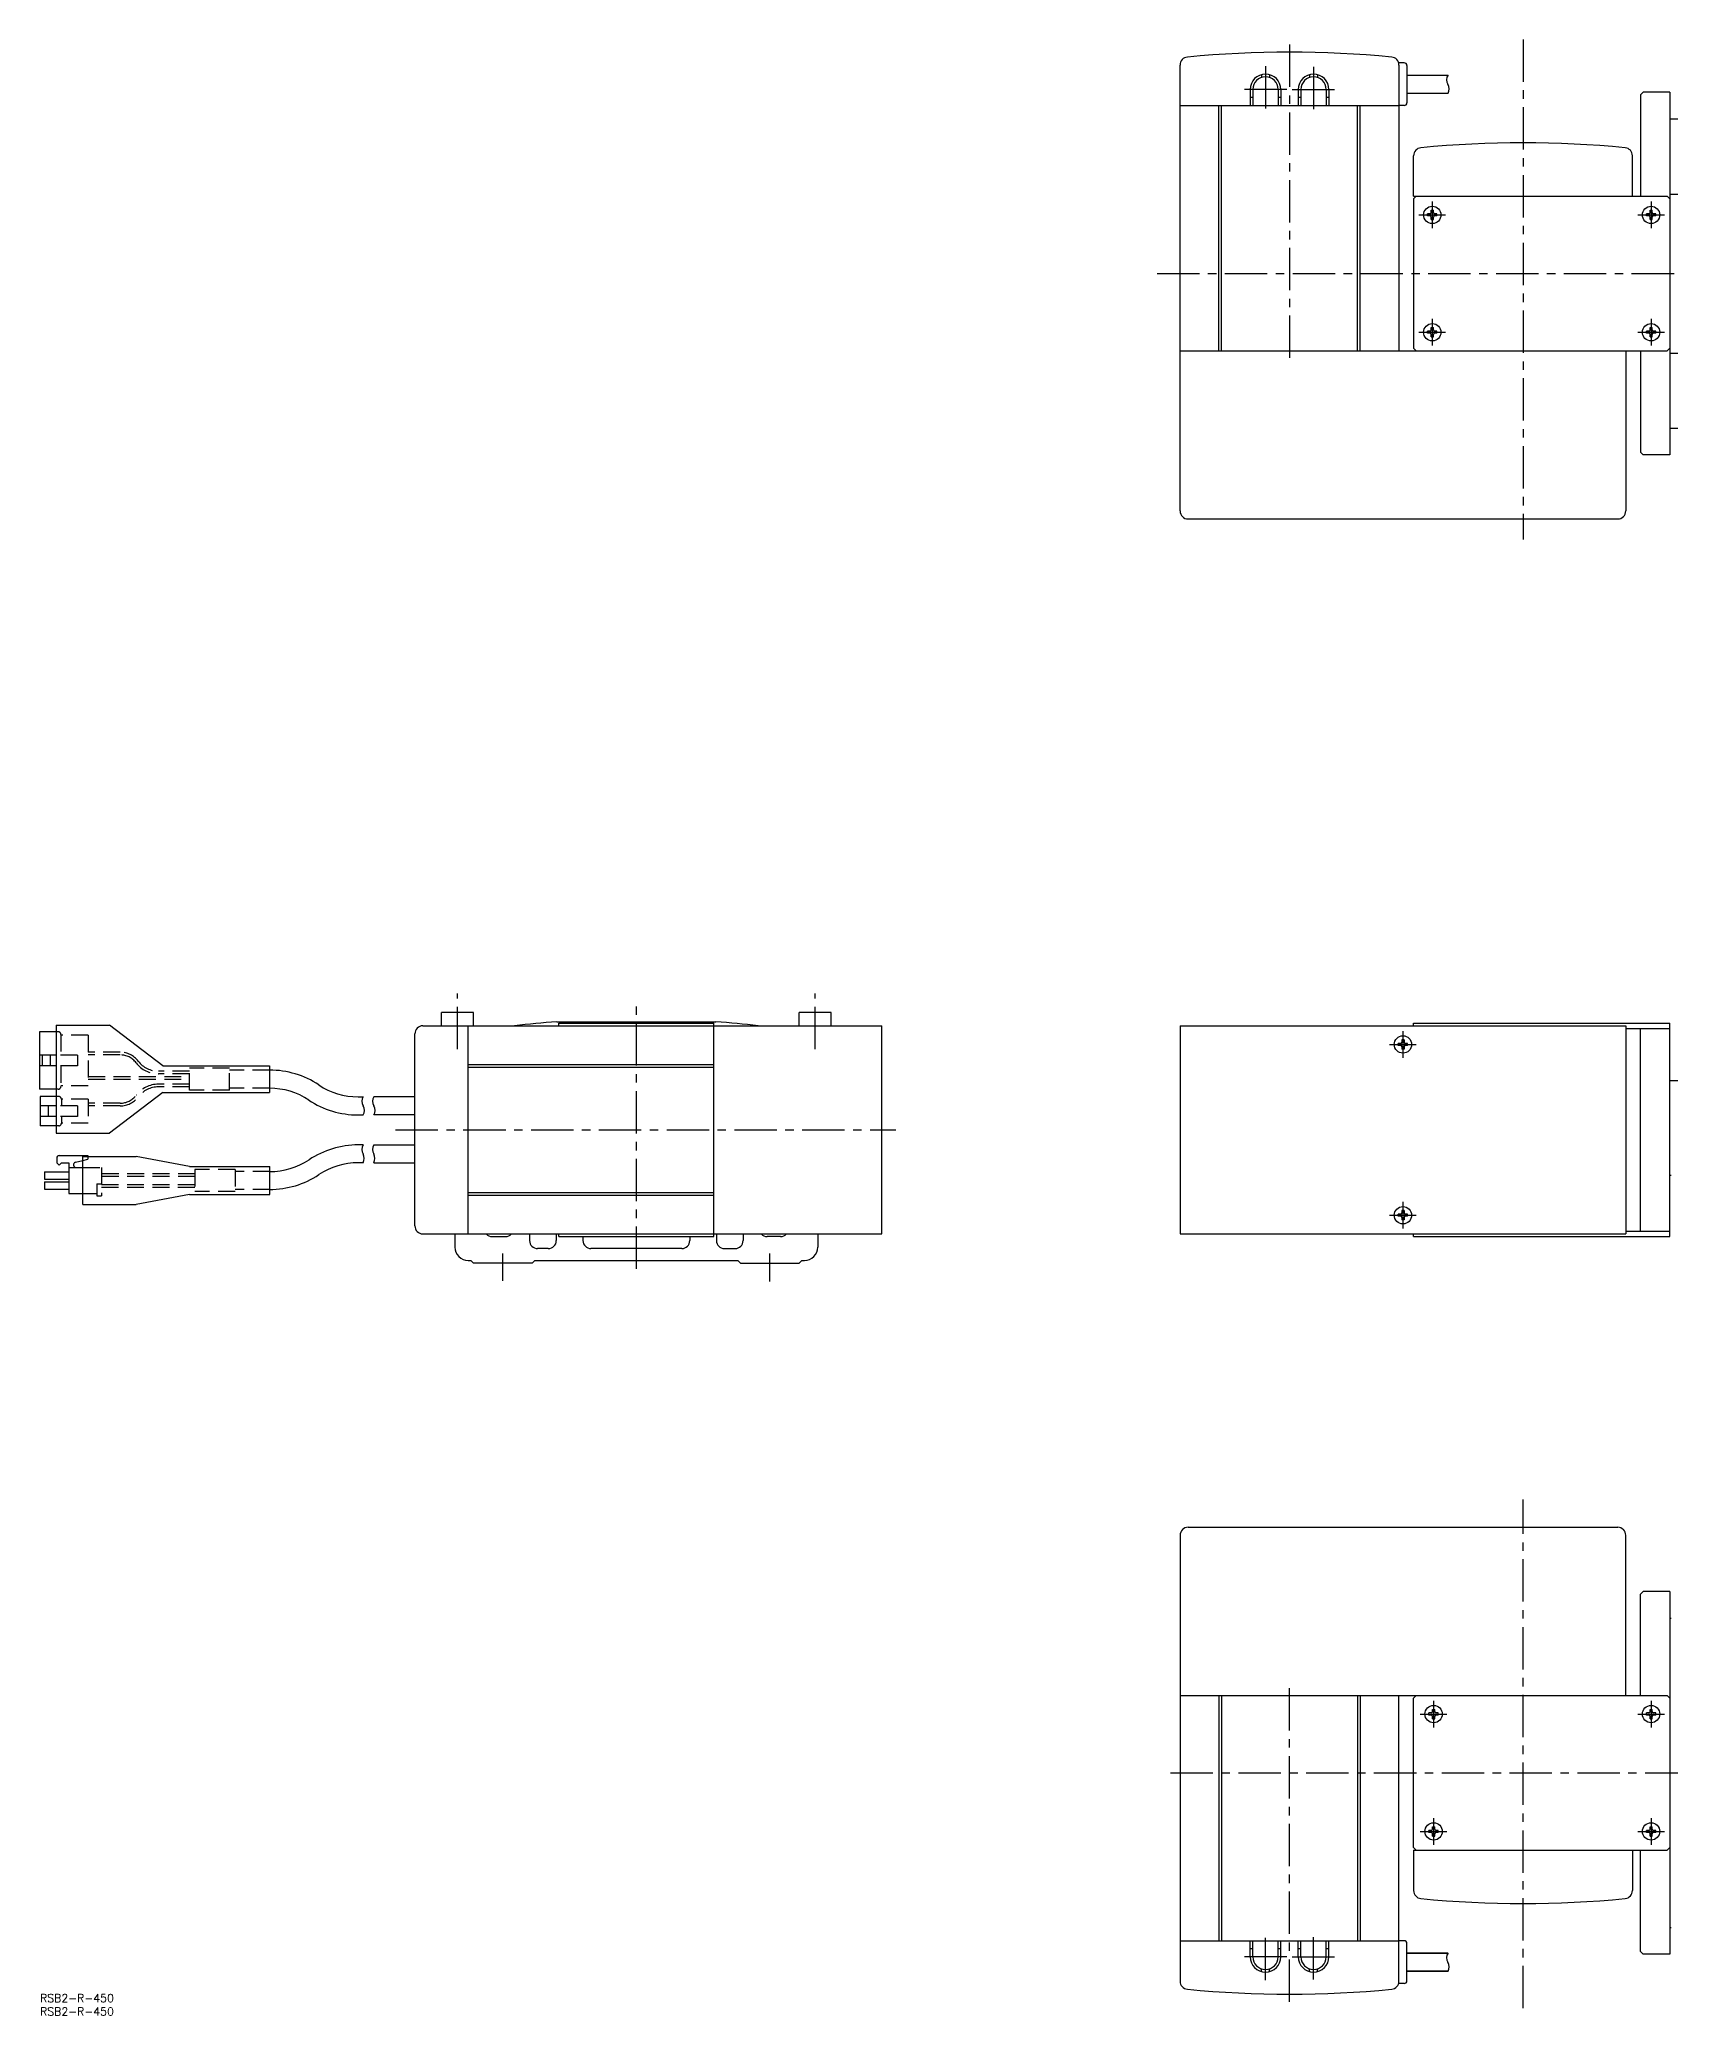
# Model space of a CAD drawing. Extents: x 0 to 1569, y -8 to 733.
# Drawn here: x 0 to 611, y -8 to 733 of the extents above; entities that cross this region are included whole.
import ezdxf

# ---------------------------------------------------------------- set-up
doc = ezdxf.new("R2010")
doc.units = 0
doc.header["$LTSCALE"] = 0.5
doc.linetypes.add('CENTER', pattern=[50.8, 31.75, -6.35, 6.35, -6.35])
doc.linetypes.add('DASHED', pattern=[19.05, 12.7, -6.35])
for name, color, linetype in [('MSM_CENTER', 1, 'CENTER'), ('MSM_CONTINUOUS', 7, 'CONTINUOUS'), ('MSM_DASHED', 4, 'DASHED'), ('MSM_NARROW', 5, 'CONTINUOUS'), ('MSM_PART_NUMBER', 7, 'CONTINUOUS')]:
    doc.layers.add(name, color=color, linetype=linetype)
doc.styles.get("Standard").update_dxf_attribs({"font": 'txt.shx', "height": 3, "bigfont": 'bigfont.shx'})

# ---------------------------------------------------------------- blocks, each defined once
blk = doc.blocks.new('*U1')
at = {"layer": 'MSM_PART_NUMBER'}
blk.add_text('RSB2-R-450', height=3, dxfattribs=at).set_placement((0, -3))
blk = doc.blocks.new('*U2')
at = {"layer": 'MSM_PART_NUMBER'}
blk.add_text('RSB2-R-450', height=3, dxfattribs=at).set_placement((0, -8))

msp = doc.modelspace()

# ---------------------------------------------------------------- linework, layer by layer
at = {"layer": 'MSM_CENTER'}
for p, q in [((468.19, 730.83), (468.19, 611.72)), ((555.69, 732.74), (555.69, 545.29)), ((459.19, 722.75), (459.19, 705.91)), ((477.19, 722.5), (477.19, 705.66)), ((467.23, 714), (451.15, 714)), ((469.15, 714), (485.23, 714)), ((516.69, 667), (526.69, 667)), ((521.69, 672), (521.69, 662)), ((598.69, 667), (608.69, 667)), ((603.69, 672), (603.69, 662)), ((418.59, 645), (1310.88, 645)), ((516.69, 623), (526.69, 623)), ((521.69, 628), (521.69, 618)), ((598.69, 623), (608.69, 623)), ((603.69, 628), (603.69, 618)), ((156.44, 354.24), (156.44, 375.12)), ((223.44, 271.87), (223.44, 372.19)), ((290.44, 354.24), (290.44, 375.12)), ((505.69, 356), (515.69, 356)), ((510.69, 361), (510.69, 351)), ((133.2, 324), (320.65, 324)), ((510.69, 297), (510.69, 287)), ((505.69, 292), (515.69, 292)), ((173.44, 267.42), (173.44, 277.6)), ((273.44, 267.12), (273.44, 277.6)), ((555.69, -5.27), (555.69, 185.4)), ((468.19, -2.83), (468.19, 116.28)), ((517.19, 105), (527.19, 105)), ((522.19, 110), (522.19, 100)), ((598.69, 105), (608.69, 105)), ((603.69, 110), (603.69, 100)), ((423.64, 83), (1313.37, 83)), ((517.19, 61), (527.19, 61)), ((522.19, 66), (522.19, 56)), ((598.69, 61), (608.69, 61)), ((603.69, 66), (603.69, 56)), ((477.19, 5.5), (477.19, 22.33)), ((459.19, 5.25), (459.19, 22.08)), ((467.23, 14), (451.15, 14)), ((469.15, 14), (485.23, 14))]:
    msp.add_line(p, q, dxfattribs=at)
at = {"layer": 'MSM_CONTINUOUS'}
for p, q in [((427.19, 556), (427.19, 723.18)), ((457.69, 719.55), (457.69, 718.51)), ((460.69, 719.55), (460.69, 718.51)), ((475.69, 719.55), (475.69, 718.51)), ((478.69, 719.55), (478.69, 718.51)), ((511.19, 724), (509.07, 724)), ((509.19, 723.18), (509.19, 616)), ((512.19, 723), (512.19, 709)), ((512.19, 719.4), (527.59, 719.4)), ((453.44, 714), (453.44, 708)), ((454.44, 714), (454.44, 708)), ((463.94, 714), (463.94, 708)), ((464.94, 714), (464.94, 708)), ((471.44, 714), (471.44, 708)), ((472.44, 714), (472.44, 708)), ((481.94, 714), (481.94, 708)), ((482.94, 714), (482.94, 708)), ((512.19, 712.6), (527.59, 712.6)), ((600.69, 713), (599.69, 712)), ((599.69, 712), (599.69, 674)), ((610.69, 713), (600.69, 713)), ((610.69, 713), (610.69, 577)), ((427.19, 708), (509.19, 708)), ((441.69, 616), (441.69, 708)), ((442.69, 616), (442.69, 708)), ((454.44, 711), (453.44, 711)), ((464.94, 711), (463.94, 711)), ((472.44, 711), (471.44, 711)), ((482.94, 711), (481.94, 711)), ((493.69, 616), (493.69, 708)), ((494.69, 616), (494.69, 708)), ((511.19, 708), (509.19, 708)), ((610.69, 703), (662.69, 703)), ((514.69, 674), (514.69, 689.18)), ((596.69, 674), (596.69, 689.18)), ((610.69, 674.8), (1300.69, 674.8)), ((514.69, 674), (609.69, 674)), ((514.69, 673), (515.69, 674)), ((514.69, 673), (514.69, 617)), ((519.94, 666.6), (519.94, 667.4)), ((520.79, 667.4), (519.94, 667.4)), ((521.29, 668.75), (522.09, 668.75)), ((521.29, 667.9), (521.29, 668.75)), ((522.09, 667.9), (522.09, 668.75)), ((523.44, 667.4), (522.59, 667.4)), ((523.44, 666.6), (523.44, 667.4)), ((601.94, 666.6), (601.94, 667.4)), ((602.79, 667.4), (601.94, 667.4)), ((603.29, 668.75), (604.09, 668.75)), ((603.29, 667.9), (603.29, 668.75)), ((604.09, 667.9), (604.09, 668.75)), ((605.44, 667.4), (604.59, 667.4)), ((605.44, 666.6), (605.44, 667.4)), ((609.69, 674), (610.69, 673)), ((520.79, 666.6), (519.94, 666.6)), ((521.29, 665.25), (521.29, 666.1)), ((521.29, 665.25), (522.09, 665.25)), ((522.09, 665.25), (522.09, 666.1)), ((523.44, 666.6), (522.59, 666.6)), ((602.79, 666.6), (601.94, 666.6)), ((603.29, 665.25), (603.29, 666.1)), ((603.29, 665.25), (604.09, 665.25)), ((604.09, 665.25), (604.09, 666.1)), ((605.44, 666.6), (604.59, 666.6)), ((519.94, 622.6), (519.94, 623.4)), ((520.79, 623.4), (519.94, 623.4)), ((520.79, 622.6), (519.94, 622.6)), ((521.29, 624.75), (522.09, 624.75)), ((521.29, 623.9), (521.29, 624.75)), ((522.09, 623.9), (522.09, 624.75)), ((523.44, 623.4), (522.59, 623.4)), ((523.44, 622.6), (522.59, 622.6)), ((523.44, 622.6), (523.44, 623.4)), ((601.94, 622.6), (601.94, 623.4)), ((602.79, 623.4), (601.94, 623.4)), ((602.79, 622.6), (601.94, 622.6)), ((603.29, 624.75), (604.09, 624.75)), ((603.29, 623.9), (603.29, 624.75)), ((604.09, 623.9), (604.09, 624.75)), ((605.44, 623.4), (604.59, 623.4)), ((605.44, 622.6), (604.59, 622.6)), ((605.44, 622.6), (605.44, 623.4)), ((427.19, 616), (609.69, 616)), ((514.69, 617), (515.69, 616)), ((521.29, 621.25), (521.29, 622.1)), ((521.29, 621.25), (522.09, 621.25)), ((522.09, 621.25), (522.09, 622.1)), ((594.19, 616), (594.19, 556)), ((599.69, 616), (599.69, 578)), ((603.29, 621.25), (603.29, 622.1)), ((603.29, 621.25), (604.09, 621.25)), ((604.09, 621.25), (604.09, 622.1)), ((609.69, 616), (610.69, 617)), ((610.69, 615.2), (1300.69, 615.2)), ((610.69, 587), (662.69, 587)), ((599.69, 578), (600.69, 577)), ((610.69, 577), (600.69, 577)), ((430.19, 553), (591.19, 553)), ((6, 363.2), (26, 363.2)), ((6, 363.2), (6, 322.8)), ((46, 347.95), (26, 363.2)), ((143.44, 363), (315.44, 363)), ((162.44, 368), (150.44, 368)), ((150.44, 363), (150.44, 368)), ((160.44, 285), (160.44, 363)), ((162.44, 363), (162.44, 368)), ((193.63, 364.5), (253.25, 364.5)), ((194.44, 364), (252.44, 364)), ((194.44, 363), (194.44, 364)), ((252.44, 363), (252.44, 364)), ((252.44, 285), (252.44, 363)), ((296.44, 368), (284.44, 368)), ((284.44, 363), (284.44, 368)), ((296.44, 363), (296.44, 368)), ((315.44, 285), (315.44, 363)), ((427.19, 363), (427.19, 285)), ((427.19, 363), (594.19, 363)), ((514.69, 364), (610.69, 364)), ((514.69, 363), (514.69, 364)), ((594.19, 363), (594.19, 285)), ((610.69, 284), (610.69, 364)), ((6, 360.75), (-0.2, 360.75)), ((-0.2, 360.75), (-0.2, 339.25)), ((140.44, 288), (140.44, 360)), ((508.94, 355.6), (508.94, 356.4)), ((509.79, 356.4), (508.94, 356.4)), ((509.79, 355.6), (508.94, 355.6)), ((511.09, 357.75), (510.29, 357.75)), ((510.29, 357.75), (510.29, 356.9)), ((511.09, 357.75), (511.09, 356.9)), ((512.44, 356.4), (511.59, 356.4)), ((512.44, 355.6), (511.59, 355.6)), ((512.44, 355.6), (512.44, 356.4)), ((594.19, 362), (610.69, 362)), ((599.69, 286), (599.69, 362)), ((6, 352), (-0.2, 352)), ((0.8, 352), (0.8, 348)), ((3.8, 352), (3.8, 348)), ((160.44, 348.5), (252.44, 348.5)), ((510.29, 355.1), (510.29, 354.25)), ((511.09, 354.25), (510.29, 354.25)), ((511.09, 355.1), (511.09, 354.25)), ((6, 348), (-0.2, 348)), ((46, 347.95), (86, 347.95)), ((86, 347.95), (86, 338.05)), ((160.44, 347.5), (252.44, 347.5)), ((610.69, 342.5), (679.69, 342.5)), ((6, 339.25), (-0.2, 339.25)), ((0, 336.5), (0, 325.5)), ((6, 336.5), (0, 336.5)), ((46, 338.05), (26, 322.8)), ((46, 338.05), (86, 338.05)), ((119.16, 336.4), (121.07, 336.4)), ((140.44, 336.4), (125.07, 336.4)), ((6, 333), (0, 333)), ((6, 329), (0, 329)), ((3, 333), (3, 329)), ((119.16, 329.6), (121.07, 329.6)), ((140.44, 329.6), (125.07, 329.6)), ((6, 325.5), (0, 325.5)), ((6, 322.8), (26, 322.8)), ((6.22, 313.46), (6.22, 311.66)), ((7.12, 310.76), (6.22, 311.66)), ((7.12, 314.36), (17.92, 314.36)), ((7.12, 310.76), (8.02, 311.66)), ((8.02, 311.66), (10.72, 311.66)), ((10.72, 311.66), (10.72, 300.14)), ((13.29, 311.86), (16.05, 312.57)), ((16.05, 313.95), (36.05, 313.95)), ((16.05, 296.05), (16.05, 313.95)), ((17.92, 314.36), (17.92, 313.95)), ((56.05, 310.2), (36.05, 313.95)), ((121.07, 318.35), (119.22, 318.35)), ((121.01, 311.65), (119.22, 311.65)), ((125.01, 311.65), (140.44, 311.65)), ((125.07, 318.35), (140.44, 318.35)), ((1.72, 308.24), (1.72, 305.54)), ((1.72, 308.24), (10.72, 308.24)), ((1.72, 305.54), (10.72, 305.54)), ((1.72, 304.46), (10.72, 304.46)), ((1.72, 304.46), (1.72, 301.76)), ((10.72, 309.86), (16.05, 309.86)), ((56.05, 310.2), (86.05, 310.2)), ((86.05, 299.8), (86.05, 310.2)), ((610.69, 307), (611.19, 307)), ((1.72, 301.76), (10.72, 301.76)), ((10.72, 300.14), (16.05, 300.14)), ((56.05, 299.8), (36.05, 296.05)), ((56.05, 299.8), (86.05, 299.8)), ((160.44, 300.5), (252.44, 300.5)), ((160.44, 299.5), (252.44, 299.5)), ((16.05, 296.05), (36.05, 296.05)), ((508.94, 291.6), (508.94, 292.4)), ((509.79, 292.4), (508.94, 292.4)), ((509.79, 291.6), (508.94, 291.6)), ((511.09, 293.75), (510.29, 293.75)), ((510.29, 293.75), (510.29, 292.9)), ((510.29, 291.1), (510.29, 290.25)), ((511.09, 290.25), (510.29, 290.25)), ((511.09, 293.75), (511.09, 292.9)), ((511.09, 291.1), (511.09, 290.25)), ((512.44, 292.4), (511.59, 292.4)), ((512.44, 291.6), (511.59, 291.6)), ((512.44, 291.6), (512.44, 292.4)), ((143.44, 285), (315.44, 285)), ((155.44, 285), (155.44, 280)), ((169.44, 284), (174.44, 284)), ((183.44, 285), (183.44, 282.5)), ((193.44, 285), (193.44, 282.5)), ((194.44, 284), (194.44, 285)), ((194.44, 284), (252.44, 284)), ((203.44, 284), (203.44, 282.5)), ((243.44, 284), (243.44, 282.5)), ((252.44, 284), (252.44, 285)), ((253.44, 285), (253.44, 282.5)), ((263.44, 285), (263.44, 282.5)), ((277.44, 284), (272.44, 284)), ((291.44, 285), (291.44, 280)), ((427.19, 285), (594.19, 285)), ((514.69, 284), (514.69, 285)), ((514.69, 284), (610.69, 284)), ((594.19, 286), (610.69, 286)), ((160.44, 275), (161.44, 275)), ((161.44, 275), (162.44, 274)), ((184.44, 274), (185.44, 275)), ((185.44, 275), (261.44, 275)), ((190.44, 279.5), (186.44, 279.5)), ((240.44, 279.5), (206.44, 279.5)), ((256.44, 279.5), (260.44, 279.5)), ((262.44, 274), (261.44, 275)), ((285.44, 275), (284.44, 274)), ((285.44, 275), (286.44, 275)), ((184.44, 274), (162.44, 274)), ((262.44, 274), (284.44, 274)), ((427.19, 172), (427.19, 4.82)), ((430.19, 175), (591.19, 175)), ((594.19, 112), (594.19, 172)), ((599.69, 150), (600.69, 151)), ((599.69, 112), (599.69, 150)), ((610.69, 151), (600.69, 151)), ((610.69, 151), (610.69, 15)), ((610.69, 141), (611.19, 141)), ((427.19, 112), (609.69, 112)), ((441.69, 112), (441.69, 20)), ((442.69, 112), (442.69, 20)), ((493.69, 112), (493.69, 20)), ((494.69, 112), (494.69, 20)), ((509.19, 4.82), (509.19, 112)), ((515.69, 112), (514.69, 111)), ((609.69, 112), (610.69, 111)), ((514.69, 55), (514.69, 111)), ((520.44, 104.6), (520.44, 105.4)), ((521.29, 105.4), (520.44, 105.4)), ((521.29, 104.6), (520.44, 104.6)), ((521.79, 106.75), (522.59, 106.75)), ((521.79, 105.9), (521.79, 106.75)), ((521.79, 103.25), (521.79, 104.1)), ((522.59, 105.9), (522.59, 106.75)), ((522.59, 103.25), (522.59, 104.1)), ((523.94, 105.4), (523.09, 105.4)), ((523.94, 104.6), (523.09, 104.6)), ((523.94, 104.6), (523.94, 105.4)), ((601.94, 104.6), (601.94, 105.4)), ((602.79, 105.4), (601.94, 105.4)), ((602.79, 104.6), (601.94, 104.6)), ((603.29, 106.75), (604.09, 106.75)), ((603.29, 105.9), (603.29, 106.75)), ((603.29, 103.25), (603.29, 104.1)), ((604.09, 105.9), (604.09, 106.75)), ((604.09, 103.25), (604.09, 104.1)), ((605.44, 105.4), (604.59, 105.4)), ((605.44, 104.6), (604.59, 104.6)), ((605.44, 104.6), (605.44, 105.4)), ((521.79, 103.25), (522.59, 103.25)), ((603.29, 103.25), (604.09, 103.25)), ((520.44, 60.6), (520.44, 61.4)), ((521.29, 61.4), (520.44, 61.4)), ((521.29, 60.6), (520.44, 60.6)), ((521.79, 62.75), (522.59, 62.75)), ((521.79, 61.9), (521.79, 62.75)), ((521.79, 59.25), (521.79, 60.1)), ((522.59, 61.9), (522.59, 62.75)), ((522.59, 59.25), (522.59, 60.1)), ((523.94, 61.4), (523.09, 61.4)), ((523.94, 60.6), (523.09, 60.6)), ((523.94, 60.6), (523.94, 61.4)), ((601.94, 60.6), (601.94, 61.4)), ((602.79, 61.4), (601.94, 61.4)), ((602.79, 60.6), (601.94, 60.6)), ((603.29, 62.75), (604.09, 62.75)), ((603.29, 61.9), (603.29, 62.75)), ((603.29, 59.25), (603.29, 60.1)), ((604.09, 61.9), (604.09, 62.75)), ((604.09, 59.25), (604.09, 60.1)), ((605.44, 61.4), (604.59, 61.4)), ((605.44, 60.6), (604.59, 60.6)), ((605.44, 60.6), (605.44, 61.4)), ((514.69, 55), (515.69, 54)), ((514.69, 54), (514.69, 38.82)), ((514.69, 54), (609.69, 54)), ((521.79, 59.25), (522.59, 59.25)), ((596.69, 54), (596.69, 38.82)), ((599.69, 16), (599.69, 54)), ((603.29, 59.25), (604.09, 59.25)), ((609.69, 54), (610.69, 55)), ((610.69, 25), (611.19, 25)), ((427.19, 20), (509.19, 20)), ((453.44, 14), (453.44, 20)), ((454.44, 17), (453.44, 17)), ((454.44, 14), (454.44, 20)), ((463.94, 14), (463.94, 20)), ((464.94, 17), (463.94, 17)), ((464.94, 14), (464.94, 20)), ((471.44, 14), (471.44, 20)), ((472.44, 17), (471.44, 17)), ((472.44, 14), (472.44, 20)), ((481.94, 14), (481.94, 20)), ((482.94, 17), (481.94, 17)), ((482.94, 14), (482.94, 20)), ((511.19, 20), (509.19, 20)), ((512.19, 5), (512.19, 19)), ((512.19, 15.4), (527.59, 15.4)), ((527.56, 15.35), (512.19, 15.35)), ((600.69, 15), (599.69, 16)), ((610.69, 15), (600.69, 15)), ((457.69, 8.45), (457.69, 9.49)), ((460.69, 8.45), (460.69, 9.49)), ((475.69, 8.45), (475.69, 9.49)), ((478.69, 8.45), (478.69, 9.49)), ((527.62, 8.65), (512.19, 8.65)), ((512.19, 8.6), (527.59, 8.6)), ((511.19, 4), (509.07, 4))]:
    msp.add_line(p, q, dxfattribs=at)
for centre in [(521.69, 667), (603.69, 667), (521.69, 623), (603.69, 623), (510.69, 356), (510.69, 292), (522.19, 105), (603.69, 105), (522.19, 61), (603.69, 61)]:
    msp.add_circle(centre, 3.25, dxfattribs=at)
for centre, radius, start, end in [((430.19, 723.18), 3, 95.49264, 180), ((468.19, 328), 400, 84.50736, 95.49264), ((506.19, 723.18), 3, 0, 84.50736), ((459.19, 714), 5.75, 0, 180), ((459.19, 714), 4.75, 0, 180), ((477.19, 714), 5.75, 0, 180), ((477.19, 714), 4.75, 0, 180), ((511.19, 723), 1, 0, 90), ((511.19, 709), 1, 270, 0), ((517.69, 689.18), 3, 95.49262, 180), ((555.69, 294), 400, 84.50736, 95.49264), ((593.69, 689.18), 3, 0, 84.50738), ((520.79, 667.9), 0.5, 270, 0), ((522.59, 667.9), 0.5, 180, 270), ((602.79, 667.9), 0.5, 270, 0), ((604.59, 667.9), 0.5, 180, 270), ((520.79, 666.1), 0.5, 0, 90), ((522.59, 666.1), 0.5, 90, 180), ((602.79, 666.1), 0.5, 0, 90), ((604.59, 666.1), 0.5, 90, 180), ((520.79, 623.9), 0.5, 270, 0), ((520.79, 622.1), 0.5, 0, 90), ((522.59, 623.9), 0.5, 180, 270), ((522.59, 622.1), 0.5, 90, 180), ((602.79, 623.9), 0.5, 270, 0), ((602.79, 622.1), 0.5, 0, 90), ((604.59, 623.9), 0.5, 180, 270), ((604.59, 622.1), 0.5, 90, 180), ((430.19, 556), 3, 180, 270), ((591.19, 556), 3, 270, 0), ((143.44, 360), 3, 90, 180), ((223.44, -34.39), 400, 94.27332, 96.55138), ((223.44, -34.39), 400, 83.44862, 85.72668), ((509.79, 356.9), 0.5, 270, 0), ((509.79, 355.1), 0.5, 0, 90), ((511.59, 356.9), 0.5, 180, 270), ((511.59, 355.1), 0.5, 90, 180), ((86, 313), 33.4, 56.44523, 90.00086), ((119.16, 363), 26.6, 236.44523, 270), ((86, 312.99), 26.61, 56.44693, 89.9957), ((119.16, 363), 33.4, 236.44523, 270), ((7.12, 313.46), 0.9, 89.99998, 179.99996), ((13.54, 310.87), 1.01, 104.38142, 270), ((86.05, 335), 26.65, 269.99942, 303.55693), ((119.22, 285), 33.35, 89.99963, 123.55801), ((119.22, 285), 26.65, 90.00047, 123.55557), ((86.05, 335), 33.35, 270.00172, 303.55618), ((509.79, 292.9), 0.5, 270, 0), ((509.79, 291.1), 0.5, 0, 90), ((511.59, 292.9), 0.5, 180, 270), ((511.59, 291.1), 0.5, 90, 180), ((143.44, 288), 3, 180, 270), ((169.44, 287), 3, 221.81032, 270), ((174.44, 287), 3, 270, 318.18968), ((186.44, 282.5), 3, 180, 270), ((190.44, 282.5), 3, 270, 0), ((206.44, 282.5), 3, 180, 270), ((240.44, 282.5), 3, 270, 0), ((256.44, 282.5), 3, 180, 270), ((260.44, 282.5), 3, 270, 0), ((272.44, 287), 3, 221.81031, 270), ((277.44, 287), 3, 270, 318.18969), ((160.44, 280), 5, 180, 270.00001), ((286.44, 280), 5, 269.99999, 0), ((430.19, 172), 3, 90, 180), ((591.19, 172), 3, 0, 90), ((521.29, 105.9), 0.5, 270, 0), ((521.29, 104.1), 0.5, 0, 90), ((523.09, 105.9), 0.5, 180, 270), ((523.09, 104.1), 0.5, 90, 180), ((602.79, 105.9), 0.5, 270, 0), ((602.79, 104.1), 0.5, 0, 90), ((604.59, 105.9), 0.5, 180, 270), ((604.59, 104.1), 0.5, 90, 180), ((521.29, 61.9), 0.5, 270, 0), ((521.29, 60.1), 0.5, 0, 90), ((523.09, 61.9), 0.5, 180, 270), ((523.09, 60.1), 0.5, 90, 180), ((602.79, 61.9), 0.5, 270, 0), ((602.79, 60.1), 0.5, 0, 90), ((604.59, 61.9), 0.5, 180, 270), ((604.59, 60.1), 0.5, 90, 180), ((517.69, 38.82), 3, 180, 264.50738), ((593.69, 38.82), 3, 275.49262, 0), ((555.69, 434), 400, 264.50736, 275.49264), ((511.19, 19), 1, 0, 90), ((459.19, 14), 5.75, 180, 0), ((459.19, 14), 4.75, 180, 0), ((477.19, 14), 5.75, 180, 0), ((477.19, 14), 4.75, 180, 0), ((430.19, 4.82), 3, 180, 264.50736), ((468.19, 400), 400, 264.50736, 275.49264), ((506.19, 4.82), 3, 275.49264, 0), ((511.19, 5), 1, 270, 0)]:
    msp.add_arc(centre, radius, start, end, dxfattribs=at)
at = {"layer": 'MSM_DASHED'}
for p, q in [((6.8, 360.75), (6, 360.75)), ((7.8, 359.75), (7.8, 352)), ((18, 359.5), (7.8, 359.5)), ((18, 359.5), (18, 340.5)), ((14, 352), (6, 352)), ((14, 352), (14, 348)), ((30.03, 353.1), (18, 353.1)), ((30.03, 352.1), (18, 352.1)), ((14, 348), (6, 348)), ((7.8, 348), (7.8, 340.25)), ((18, 344), (56, 344)), ((18, 343), (56, 343)), ((56, 346), (44.35, 346)), ((56, 345), (44.35, 345)), ((56, 341.1), (44.35, 341.1)), ((71, 347.15), (56, 347.15)), ((56, 338.85), (56, 347.15)), ((71, 338.85), (71, 347.15)), ((86, 346.4), (71, 346.4)), ((6.8, 339.25), (6, 339.25)), ((7, 336.5), (6, 336.5)), ((18, 340.5), (7.8, 340.5)), ((8, 335.5), (8, 333)), ((18, 335.5), (8, 335.5)), ((18, 335.5), (18, 326.5)), ((30.03, 334), (18, 334)), ((56, 340.1), (44.35, 340.1)), ((71, 338.85), (56, 338.85)), ((86, 339.6), (71, 339.6)), ((14, 333), (6, 333)), ((14, 329), (6, 329)), ((8, 329), (8, 326.5)), ((18, 326.5), (8, 326.5)), ((14, 333), (14, 329)), ((30.03, 333), (18, 333)), ((7, 325.5), (6, 325.5)), ((16.05, 312.57), (17.92, 313.04)), ((17.92, 313.95), (17.92, 313.04)), ((16.05, 309.86), (23.05, 309.86)), ((21.25, 303.74), (23.05, 303.74)), ((21.25, 303.74), (21.25, 299.24)), ((23.05, 309.86), (23.05, 299.24)), ((58.05, 307.5), (23.05, 307.5)), ((58.05, 306.5), (23.05, 306.5)), ((58.05, 309.1), (58.05, 300.9)), ((73.05, 309.1), (58.05, 309.1)), ((73.05, 309.1), (73.05, 300.9)), ((86.05, 308.35), (73.05, 308.35)), ((16.05, 300.14), (21.25, 300.14)), ((21.25, 299.24), (23.05, 299.24)), ((23.05, 303.5), (58.05, 303.5)), ((23.05, 302.5), (58.05, 302.5)), ((73.05, 300.9), (58.05, 300.9)), ((86.05, 301.65), (73.05, 301.65))]:
    msp.add_line(p, q, dxfattribs=at)
for centre, radius, start, end in [((6.8, 359.75), 1, 0.00173, 90.00173), ((30.03, 344.6), 8.5, 37.27056, 90.00173), ((30.03, 344.6), 7.5, 37.27056, 90.00173), ((44.35, 355.5), 10.5, 217.27056, 270.00173), ((44.35, 355.5), 9.5, 217.27056, 270.00173), ((44.35, 330.6), 10.5, 90.00173, 142.7329), ((6.8, 340.25), 1, 270.00173, 0.00173), ((7, 335.5), 1, 0.00172, 90.00173), ((30.03, 341.5), 7.5, 270.00173, 322.7329), ((30.03, 341.5), 8.5, 270.00173, 322.7329), ((44.35, 330.6), 9.5, 90.00173, 142.7329), ((7, 326.5), 1, 270.00173, 0.00173)]:
    msp.add_arc(centre, radius, start, end, dxfattribs=at)
at = {"layer": 'MSM_NARROW'}
for centre, start, end in [((530.2, 717.65), 146.12863, 212.77908), ((524.92, 714.25), 328.29996, 32.77908), ((123.71, 334.7), 147.22092, 212.77908), ((127.71, 334.7), 147.22092, 212.77908), ((118.43, 331.3), 327.21105, 32.77908), ((122.43, 331.3), 327.22092, 32.77908), ((123.68, 316.6), 146.16436, 211.72252), ((118.34, 313.3), 328.30931, 31.72252), ((127.68, 316.6), 146.16436, 211.72252), ((122.34, 313.3), 328.3093, 31.72252), ((530.2, 13.65), 146.12863, 212.77908), ((524.92, 10.25), 328.29996, 32.77908)]:
    msp.add_arc(centre, 3.14, start, end, dxfattribs=at)

# ---------------------------------------------------------------- block references
at = {"layer": 'MSM_CONTINUOUS'}
for name in ['*U1', '*U2']:
    msp.add_blockref(name, (0, 0), dxfattribs=at)

doc.saveas('drawing.dxf')
